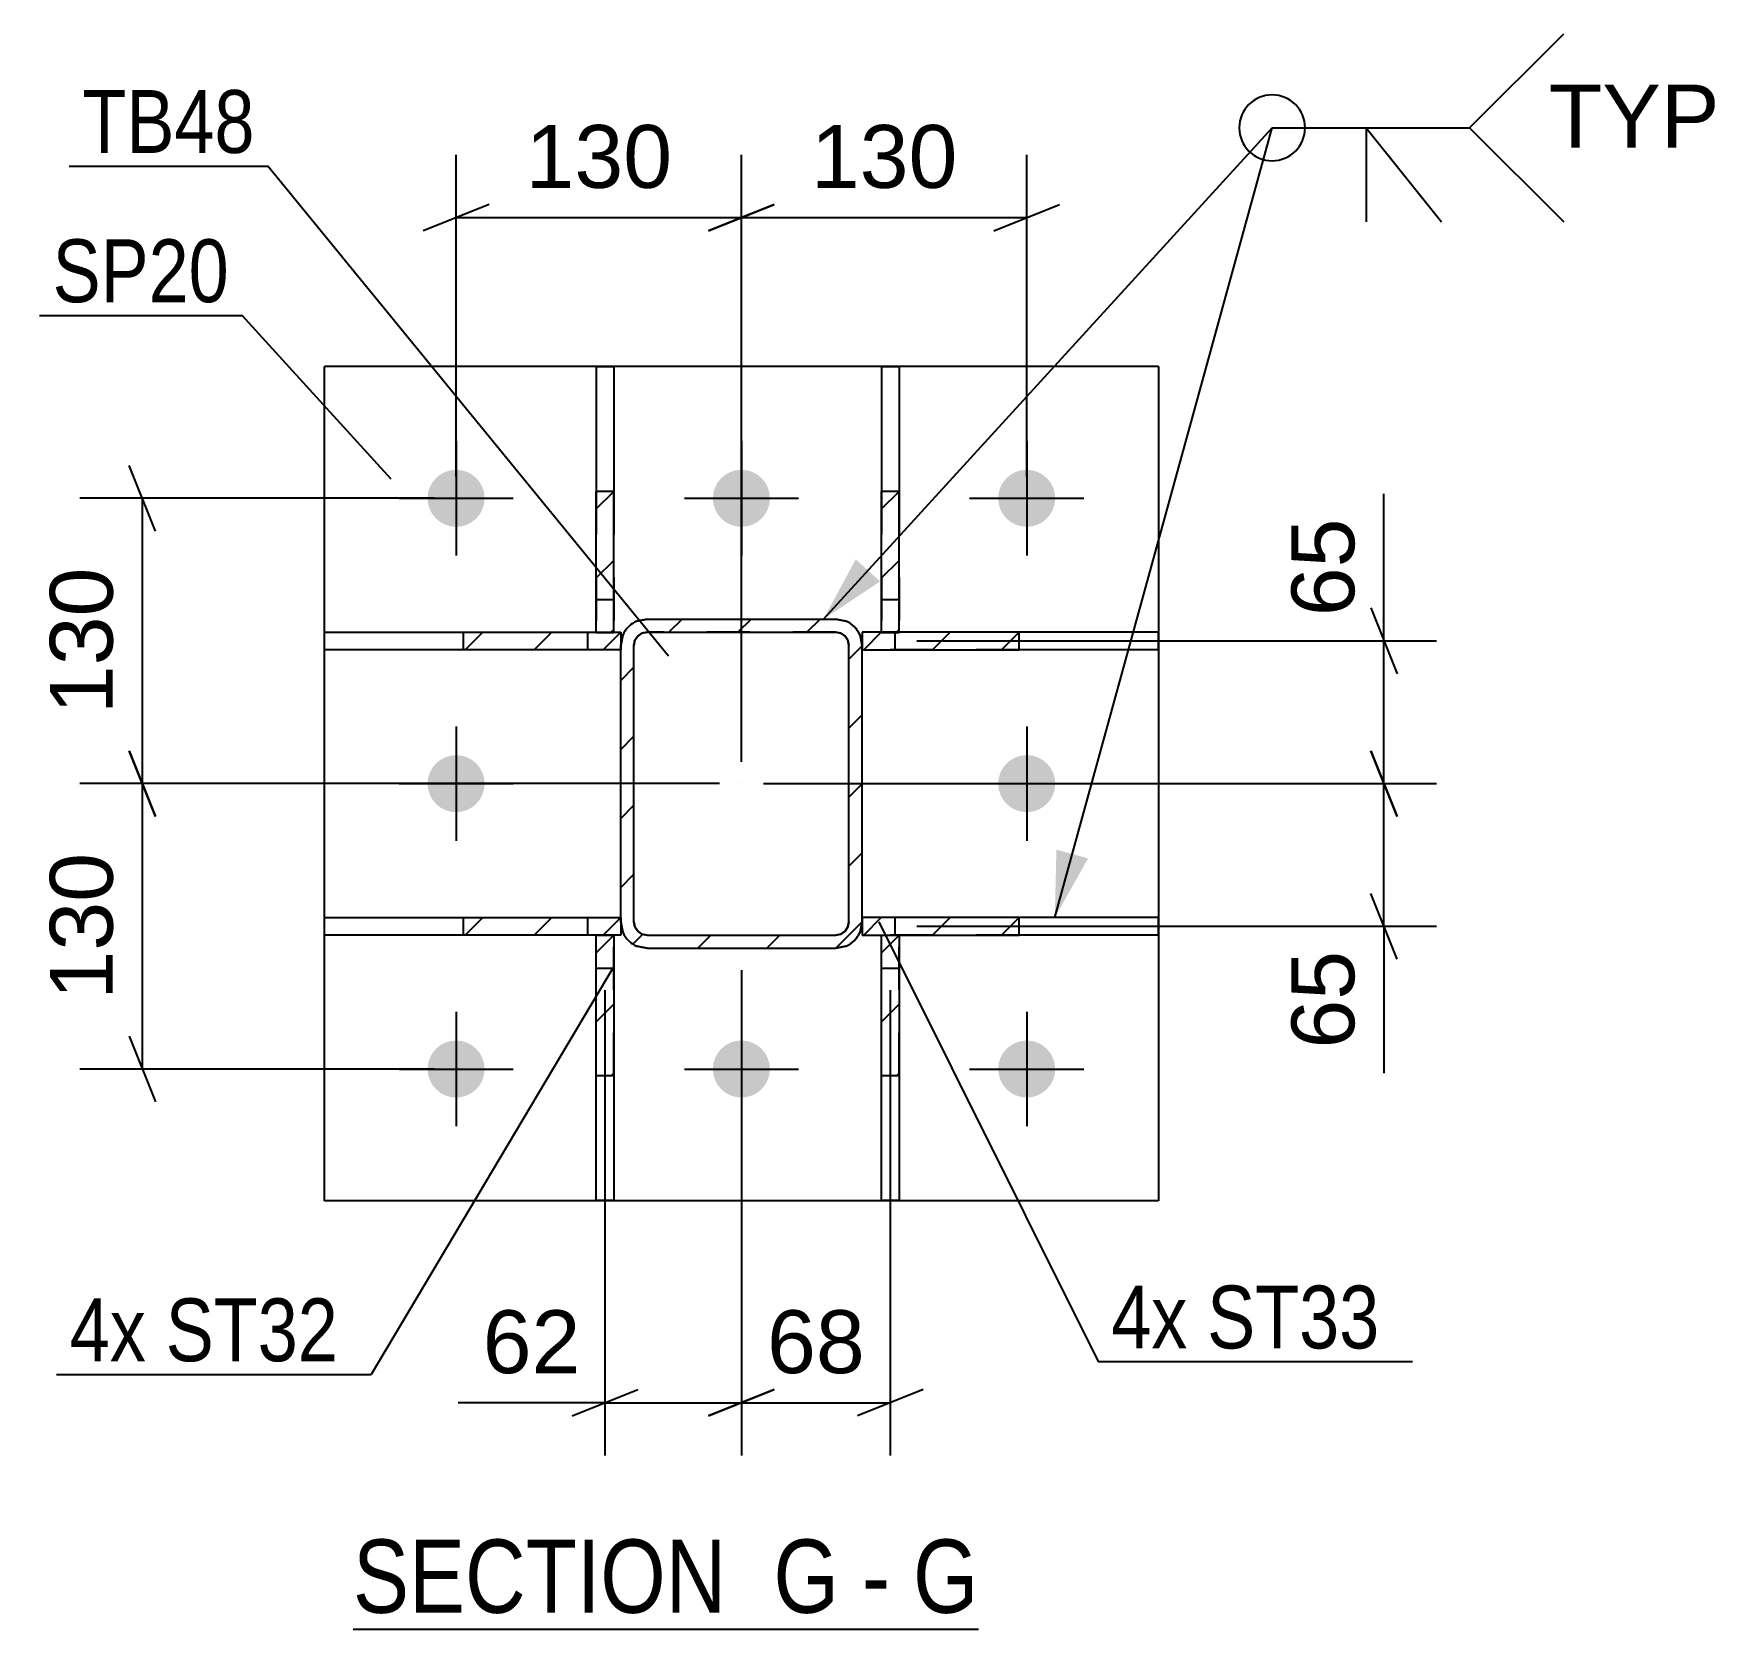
# Model space of a CAD drawing. Header units: millimetres. Extents: x 0 to 841, y 0 to 594.
# Drawn here: x 277.5 to 354.3, y 110 to 182.6 of the extents above; entities that cross this region are included whole.
import ezdxf

# ---------------------------------------------------------------- set-up
doc = ezdxf.new("R2010")
doc.units = ezdxf.units.MM
doc.linetypes.add('DXK_LINE_DOT2', pattern=[3.9198, 1.9599, -1.9599])
doc.linetypes.add('DXK_LINE_DOT3', pattern=[5.9187, 2.979, -0.9799, 0.9799, -0.9799])
doc.styles.add('Arial', font='ARIAL.TTF', dxfattribs={"height": 0.2})
doc.styles.add('Arial Narrow', font='ARIALN.TTF', dxfattribs={"height": 0.2})

# ---------------------------------------------------------------- blocks, each defined once
blk = doc.blocks.new('Unknown-318886728-18 - 6478')
at = {"color": 6, "linetype": 'Continuous'}
blk.add_line((292.04, 109.954), (320.541, 109.954), dxfattribs=at)
at = {"color": 0, "linetype": 'Continuous'}
for points in [[(310.148, 110.704), (310.148, 114.204), (292.04, 114.204), (292.04, 110.704)], [(314.182, 110.704), (314.182, 114.204), (311.198, 114.204), (311.198, 110.704)], [(316.507, 110.704), (316.507, 114.204), (315.232, 114.204), (315.232, 110.704)], [(320.541, 110.704), (320.541, 114.204), (317.557, 114.204), (317.557, 110.704)]]:
    blk.add_wipeout(points, dxfattribs=at)
at = {"color": 7, "linetype": 'Continuous', "style": 'Arial Narrow'}
for s, height, p in [('SECTION ', 3.3405, (292.04, 110.704)), ('G', 3.34, (311.198, 110.704)), ('G', 3.34, (317.557, 110.704)), ('-', 3.34, (315.232, 110.704))]:
    blk.add_text(s, height=height, dxfattribs=at).set_placement(p)
blk = doc.blocks.new('Part-318886728-6617 - 6478')
at = {"color": 2, "linetype": 'Continuous'}
for p, q in [((328.737, 167.478), (290.737, 167.478)), ((290.737, 129.478), (290.737, 167.478)), ((328.737, 167.478), (328.737, 129.478)), ((328.737, 129.478), (290.737, 129.478))]:
    blk.add_line(p, q, dxfattribs=at)
blk = doc.blocks.new('Part-318886728-6553 - 6478')
at = {"linetype": 'Continuous'}
h = blk.add_hatch(dxfattribs=at)
h.set_pattern_fill('', scale=0.7, style=0, pattern_type=0)
h.set_pattern_definition([(45, (303.9211, 141.5703), (-1.57154, 1.57154), [])])
h.paths.add_polyline_path([(303.921, 135.161), (303.921, 141.57), (303.121, 141.57), (303.121, 135.161)])
at = {"color": 7, "linetype": 'DXK_LINE_DOT2'}
for p, q in [((303.121, 135.161), (303.121, 141.57)), ((303.121, 141.57), (303.921, 141.57)), ((303.921, 135.161), (303.921, 141.57)), ((303.121, 140.07), (303.921, 140.07))]:
    blk.add_line(p, q, dxfattribs=at)
at = {"color": 2, "linetype": 'Continuous'}
for p, q in [((303.121, 135.161), (303.121, 141.57)), ((303.121, 141.57), (303.921, 141.57)), ((303.921, 141.57), (303.921, 135.161)), ((303.121, 129.481), (303.121, 135.161)), ((303.921, 135.161), (303.121, 135.161)), ((303.921, 135.161), (303.921, 129.481)), ((303.921, 129.481), (303.121, 129.481))]:
    blk.add_line(p, q, dxfattribs=at)
blk = doc.blocks.new('Part-318886728-6563 - 6478')
at = {"linetype": 'Continuous'}
h = blk.add_hatch(dxfattribs=at)
h.set_pattern_fill('', scale=0.7, style=0, pattern_type=0)
h.set_pattern_definition([(45, (303.9217, 161.791), (-1.57154, 1.57154), [])])
h.paths.add_polyline_path([(303.922, 155.371), (303.922, 161.791), (303.122, 161.791), (303.122, 155.371)])
at = {"color": 2, "linetype": 'Continuous'}
for p, q in [((303.121, 167.481), (303.122, 161.791)), ((303.121, 167.481), (303.921, 167.481)), ((303.921, 167.481), (303.922, 161.791)), ((303.122, 155.371), (303.122, 161.791)), ((303.922, 161.791), (303.122, 161.791)), ((303.922, 155.371), (303.922, 161.791)), ((303.122, 155.371), (303.922, 155.371))]:
    blk.add_line(p, q, dxfattribs=at)
at = {"color": 7, "linetype": 'DXK_LINE_DOT2'}
for p, q in [((303.122, 161.791), (303.122, 155.371)), ((303.922, 161.791), (303.922, 155.371)), ((303.122, 156.871), (303.922, 156.871)), ((303.122, 155.371), (303.922, 155.371))]:
    blk.add_line(p, q, dxfattribs=at)
blk = doc.blocks.new('Part-318886728-6543 - 6478')
at = {"linetype": 'Continuous'}
h = blk.add_hatch(dxfattribs=at)
h.set_pattern_fill('', scale=0.7, style=0, pattern_type=0)
h.set_pattern_definition([(45, (315.2368, 142.178), (-1.57154, 1.57154), [])])
h.paths.add_polyline_path([(315.145, 141.719), (315.237, 142.178), (315.237, 154.778), (315.145, 155.237), (314.885, 155.627), (314.496, 155.887), (314.037, 155.978), (305.437, 155.978), (304.978, 155.887), (304.588, 155.627), (304.328, 155.237), (304.237, 154.778), (304.237, 142.178), (304.328, 141.719), (304.588, 141.33), (304.978, 141.069), (305.437, 140.978), (314.037, 140.978), (314.496, 141.069), (314.885, 141.33)])
h.paths.add_polyline_path([(314.266, 141.624), (314.037, 141.578), (305.437, 141.578), (305.207, 141.624), (305.013, 141.754), (304.882, 141.948), (304.837, 142.178), (304.837, 154.778), (304.882, 155.008), (305.013, 155.202), (305.207, 155.332), (305.437, 155.378), (314.037, 155.378), (314.266, 155.332), (314.461, 155.202), (314.591, 155.008), (314.637, 154.778), (314.637, 142.178), (314.591, 141.948), (314.461, 141.754)])
at = {"color": 7, "linetype": 'DXK_LINE_DOT2'}
for p, q in [((304.978, 155.887), (305.437, 155.978)), ((305.437, 155.978), (314.037, 155.978)), ((314.037, 155.978), (314.496, 155.887)), ((304.237, 154.778), (304.328, 155.237)), ((305.013, 155.202), (304.882, 155.008)), ((305.207, 155.332), (305.013, 155.202)), ((305.437, 155.378), (305.207, 155.332)), ((314.037, 155.378), (305.437, 155.378)), ((314.266, 155.332), (314.037, 155.378)), ((314.461, 155.202), (314.266, 155.332)), ((314.591, 155.008), (314.461, 155.202)), ((315.145, 155.237), (315.237, 154.778)), ((304.237, 142.178), (304.237, 154.778)), ((304.882, 155.008), (304.837, 154.778)), ((304.837, 142.178), (304.837, 154.778)), ((314.637, 154.778), (314.591, 155.008)), ((314.637, 142.178), (314.637, 154.778)), ((315.237, 142.178), (315.237, 154.778)), ((304.328, 141.719), (304.237, 142.178)), ((304.837, 142.178), (304.882, 141.948)), ((314.591, 141.948), (314.637, 142.178)), ((315.237, 142.178), (315.145, 141.719)), ((304.882, 141.948), (305.013, 141.754)), ((305.013, 141.754), (305.207, 141.624)), ((305.207, 141.624), (305.437, 141.578)), ((305.437, 141.578), (314.037, 141.578)), ((314.037, 141.578), (314.266, 141.624)), ((314.266, 141.624), (314.461, 141.754)), ((314.461, 141.754), (314.591, 141.948)), ((305.437, 140.978), (304.978, 141.069)), ((305.437, 140.978), (314.037, 140.978)), ((314.496, 141.069), (314.037, 140.978))]:
    blk.add_line(p, q, dxfattribs=at)
at = {"color": 2, "linetype": 'Continuous'}
for p, q in [((305.437, 155.978), (304.978, 155.887)), ((305.437, 155.978), (314.037, 155.978)), ((314.496, 155.887), (314.037, 155.978)), ((304.328, 155.237), (304.237, 154.778)), ((304.882, 155.008), (305.013, 155.202)), ((305.013, 155.202), (305.207, 155.332)), ((305.207, 155.332), (305.437, 155.378)), ((305.437, 155.378), (314.037, 155.378)), ((314.037, 155.378), (314.266, 155.332)), ((314.266, 155.332), (314.461, 155.202)), ((314.461, 155.202), (314.591, 155.008)), ((315.237, 154.778), (315.145, 155.237)), ((304.237, 142.178), (304.237, 154.778)), ((304.837, 154.778), (304.882, 155.008)), ((304.837, 142.178), (304.837, 154.778)), ((314.591, 155.008), (314.637, 154.778)), ((314.637, 142.178), (314.637, 154.778)), ((315.237, 142.178), (315.237, 154.778)), ((304.237, 142.178), (304.328, 141.719)), ((304.882, 141.948), (304.837, 142.178)), ((314.637, 142.178), (314.591, 141.948)), ((315.145, 141.719), (315.237, 142.178)), ((305.013, 141.754), (304.882, 141.948)), ((305.207, 141.624), (305.013, 141.754)), ((305.437, 141.578), (305.207, 141.624)), ((305.437, 141.578), (314.037, 141.578)), ((314.266, 141.624), (314.037, 141.578)), ((314.461, 141.754), (314.266, 141.624)), ((314.591, 141.948), (314.461, 141.754)), ((304.978, 141.069), (305.437, 140.978)), ((305.437, 140.978), (314.037, 140.978)), ((314.037, 140.978), (314.496, 141.069))]:
    blk.add_line(p, q, dxfattribs=at)
at = {"color": 7, "linetype": 'DXK_LINE_DOT3'}
blk.add_line((309.737, 148.478), (309.737, 148.478), dxfattribs=at)
at = {"color": 7, "linetype": 'DXK_LINE_DOT2'}
for centre, start, end in [((305.437, 154.778), 112.49999, 157.49999), ((314.037, 154.778), 22.49999, 67.49999), ((305.437, 142.178), 202.49999, 247.49999), ((314.037, 142.178), 292.49999, 337.49999)]:
    blk.add_arc(centre, 1.2, start, end, dxfattribs=at)
at = {"color": 2, "linetype": 'Continuous'}
for centre, start, end in [((305.437, 154.778), 112.49999, 157.49999), ((314.037, 154.778), 22.49999, 67.49999), ((305.437, 142.178), 202.49999, 247.49999), ((314.037, 142.178), 292.49999, 337.49999)]:
    blk.add_arc(centre, 1.2, start, end, dxfattribs=at)
blk = doc.blocks.new('Part-318886728-6548 - 6478')
at = {"linetype": 'Continuous'}
h = blk.add_hatch(dxfattribs=at)
h.set_pattern_fill('', scale=0.7, style=0, pattern_type=0)
h.set_pattern_definition([(45, (316.9206, 141.5703), (-1.57154, 1.57154), [])])
h.paths.add_polyline_path([(316.921, 135.161), (316.921, 141.57), (316.121, 141.57), (316.121, 135.161)])
at = {"color": 7, "linetype": 'DXK_LINE_DOT2'}
for p, q in [((316.121, 135.161), (316.121, 141.57)), ((316.121, 141.57), (316.921, 141.57)), ((316.921, 135.161), (316.921, 141.57)), ((316.121, 140.07), (316.921, 140.07))]:
    blk.add_line(p, q, dxfattribs=at)
at = {"color": 2, "linetype": 'Continuous'}
for p, q in [((316.121, 135.161), (316.121, 141.57)), ((316.121, 141.57), (316.921, 141.57)), ((316.921, 141.57), (316.921, 135.161)), ((316.121, 129.481), (316.121, 135.161)), ((316.921, 135.161), (316.121, 135.161)), ((316.921, 135.161), (316.921, 129.481)), ((316.921, 129.481), (316.121, 129.481))]:
    blk.add_line(p, q, dxfattribs=at)
blk = doc.blocks.new('Part-318886728-6558 - 6478')
at = {"linetype": 'Continuous'}
h = blk.add_hatch(dxfattribs=at)
h.set_pattern_fill('', scale=0.7, style=0, pattern_type=0)
h.set_pattern_definition([(45, (316.921, 161.791), (-1.57154, 1.57154), [])])
h.paths.add_polyline_path([(316.921, 155.371), (316.921, 161.791), (316.121, 161.791), (316.121, 155.371)])
at = {"color": 2, "linetype": 'Continuous'}
for p, q in [((316.121, 167.481), (316.121, 161.791)), ((316.121, 167.481), (316.921, 167.481)), ((316.921, 167.481), (316.921, 161.791)), ((316.121, 155.371), (316.121, 161.791)), ((316.921, 161.791), (316.121, 161.791)), ((316.921, 155.371), (316.921, 161.791)), ((316.121, 155.371), (316.921, 155.371))]:
    blk.add_line(p, q, dxfattribs=at)
at = {"color": 7, "linetype": 'DXK_LINE_DOT2'}
for p, q in [((316.121, 161.791), (316.121, 155.371)), ((316.921, 161.791), (316.921, 155.371)), ((316.121, 156.871), (316.921, 156.871)), ((316.121, 155.371), (316.921, 155.371))]:
    blk.add_line(p, q, dxfattribs=at)
blk = doc.blocks.new('Part-318886728-6592 - 6478')
at = {"linetype": 'Continuous'}
h = blk.add_hatch(dxfattribs=at)
h.set_pattern_fill('', scale=0.7, style=0, pattern_type=0)
h.set_pattern_definition([(45, (304.2367, 142.3809), (-1.57154, 1.57154), [])])
h.paths.add_polyline_path([(304.237, 141.581), (304.237, 142.381), (297.08, 142.381), (297.08, 141.581)])
at = {"color": 2, "linetype": 'Continuous'}
for p, q in [((290.737, 141.581), (290.737, 142.381)), ((290.737, 142.381), (297.08, 142.381)), ((297.08, 142.381), (304.237, 142.381)), ((297.08, 141.581), (297.08, 142.381)), ((304.237, 142.381), (304.237, 141.581)), ((297.08, 141.581), (290.737, 141.581)), ((304.237, 141.581), (297.08, 141.581))]:
    blk.add_line(p, q, dxfattribs=at)
at = {"color": 7, "linetype": 'DXK_LINE_DOT2'}
for p, q in [((297.08, 142.381), (304.237, 142.381)), ((302.737, 141.581), (302.737, 142.381)), ((304.237, 142.381), (304.237, 141.581)), ((304.237, 141.581), (297.08, 141.581))]:
    blk.add_line(p, q, dxfattribs=at)
blk = doc.blocks.new('Part-318886728-6597 - 6478')
at = {"linetype": 'Continuous'}
h = blk.add_hatch(dxfattribs=at)
h.set_pattern_fill('', scale=0.7, style=0, pattern_type=0)
h.set_pattern_definition([(45, (304.2367, 155.3809), (-1.57154, 1.57154), [])])
h.paths.add_polyline_path([(304.237, 154.581), (304.237, 155.381), (297.08, 155.381), (297.08, 154.581)])
at = {"color": 2, "linetype": 'Continuous'}
for p, q in [((290.737, 154.581), (290.737, 155.381)), ((290.737, 155.381), (297.08, 155.381)), ((297.08, 155.381), (304.237, 155.381)), ((297.08, 154.581), (297.08, 155.381)), ((304.237, 155.381), (304.237, 154.581)), ((297.08, 154.581), (290.737, 154.581)), ((304.237, 154.581), (297.08, 154.581))]:
    blk.add_line(p, q, dxfattribs=at)
at = {"color": 7, "linetype": 'DXK_LINE_DOT2'}
for p, q in [((297.08, 155.381), (304.237, 155.381)), ((302.737, 154.581), (302.737, 155.381)), ((304.237, 155.381), (304.237, 154.581)), ((304.237, 154.581), (297.08, 154.581))]:
    blk.add_line(p, q, dxfattribs=at)
blk = doc.blocks.new('Part-318886728-6602 - 6478')
at = {"linetype": 'Continuous'}
h = blk.add_hatch(dxfattribs=at)
h.set_pattern_fill('', scale=0.7, style=0, pattern_type=0)
h.set_pattern_definition([(45, (322.394, 142.3806), (-1.57154, 1.57154), [])])
h.paths.add_polyline_path([(322.394, 141.581), (322.394, 142.381), (315.237, 142.381), (315.237, 141.581)])
at = {"color": 7, "linetype": 'DXK_LINE_DOT2'}
for p, q in [((322.394, 142.381), (315.237, 142.381)), ((315.237, 142.381), (315.237, 141.581)), ((316.737, 141.581), (316.737, 142.381)), ((322.394, 141.581), (315.237, 141.581))]:
    blk.add_line(p, q, dxfattribs=at)
at = {"color": 2, "linetype": 'Continuous'}
for p, q in [((322.394, 142.381), (315.237, 142.381)), ((315.237, 142.381), (315.237, 141.581)), ((328.737, 142.381), (322.394, 142.381)), ((322.394, 141.581), (322.394, 142.381)), ((328.737, 141.581), (328.737, 142.381)), ((315.237, 141.581), (322.394, 141.581)), ((328.737, 141.581), (322.394, 141.581))]:
    blk.add_line(p, q, dxfattribs=at)
blk = doc.blocks.new('Part-318886728-6623 - 6478')
at = {"linetype": 'Continuous'}
h = blk.add_hatch(dxfattribs=at)
h.set_pattern_fill('', scale=0.7, style=0, pattern_type=0)
h.set_pattern_definition([(45, (322.394, 155.3806), (-1.57154, 1.57154), [])])
h.paths.add_polyline_path([(322.394, 154.581), (322.394, 155.381), (315.237, 155.381), (315.237, 154.581)])
at = {"color": 7, "linetype": 'DXK_LINE_DOT2'}
for p, q in [((322.394, 155.381), (315.237, 155.381)), ((315.237, 155.381), (315.237, 154.581)), ((316.737, 154.581), (316.737, 155.381)), ((322.394, 154.581), (315.237, 154.581))]:
    blk.add_line(p, q, dxfattribs=at)
at = {"color": 2, "linetype": 'Continuous'}
for p, q in [((322.394, 155.381), (315.237, 155.381)), ((315.237, 155.381), (315.237, 154.581)), ((328.737, 155.381), (322.394, 155.381)), ((322.394, 154.581), (322.394, 155.381)), ((328.737, 154.581), (328.737, 155.381)), ((315.237, 154.581), (322.394, 154.581)), ((328.737, 154.581), (322.394, 154.581))]:
    blk.add_line(p, q, dxfattribs=at)
blk = doc.blocks.new('Bolt-318886728-6655 - 6478')
at = {"linetype": 'Continuous'}
for points in [[(298.037, 161.478, -1), (295.437, 161.478, -1)], [(311.037, 161.478, -1), (308.437, 161.478, -1)], [(324.037, 161.478, -1), (321.437, 161.478, -1)], [(298.037, 148.478, -1), (295.437, 148.478, -1)], [(324.037, 148.478, -1), (321.437, 148.478, -1)], [(298.037, 135.478, -1), (295.437, 135.478, -1)], [(311.037, 135.478, -1), (308.437, 135.478, -1)], [(324.037, 135.478, -1), (321.437, 135.478, -1)]]:
    blk.add_hatch(color=1, dxfattribs=at).paths.add_polyline_path(points)
at = {"color": 1, "linetype": 'Continuous'}
for p, q in [((296.737, 164.078), (296.737, 158.878)), ((309.737, 164.078), (309.737, 158.878)), ((322.737, 164.078), (322.737, 158.878)), ((294.137, 161.478), (299.337, 161.478)), ((307.137, 161.478), (312.337, 161.478)), ((320.137, 161.478), (325.337, 161.478)), ((296.737, 151.078), (296.737, 145.878)), ((322.737, 151.078), (322.737, 145.878)), ((294.137, 148.478), (299.337, 148.478)), ((320.137, 148.478), (325.337, 148.478)), ((296.737, 138.078), (296.737, 132.878)), ((309.737, 138.078), (309.737, 132.878)), ((322.737, 138.078), (322.737, 132.878)), ((294.137, 135.478), (299.337, 135.478)), ((307.137, 135.478), (312.337, 135.478)), ((320.137, 135.478), (325.337, 135.478))]:
    blk.add_line(p, q, dxfattribs=at)
blk = doc.blocks.new('StraightDimension-318886728-6730 - 6478')
at = {"color": 7, "linetype": 'Continuous'}
for p, q in [((309.737, 139.978), (309.737, 117.872)), ((316.521, 139.07), (316.521, 117.872)), ((308.237, 119.672), (311.237, 120.872)), ((318.021, 120.872), (315.021, 119.672)), ((309.737, 120.272), (316.521, 120.272))]:
    blk.add_line(p, q, dxfattribs=at)
at = {"color": 0}
blk.add_wipeout([(315.952, 121.022), (315.952, 125.222), (310.305, 125.222), (310.305, 121.022)], dxfattribs=at)
at = {"color": 3, "style": 'Arial'}
blk.add_text('68', height=2.8652, dxfattribs=at).set_placement((310.905, 121.622))
blk = doc.blocks.new('StraightDimension-318886728-6708 - 6478')
at = {"color": 7, "linetype": 'Continuous'}
for p, q in [((283.041, 146.978), (281.841, 149.978)), ((308.737, 148.478), (279.591, 148.478)), ((282.441, 135.478), (282.441, 148.478)), ((281.841, 136.978), (283.041, 133.978)), ((295.737, 135.478), (279.591, 135.478))]:
    blk.add_line(p, q, dxfattribs=at)
at = {"color": 0}
blk.add_wipeout([(281.69, 145.913), (277.49, 145.913), (277.491, 138.043), (281.691, 138.043)], dxfattribs=at)
at = {"color": 3, "style": 'Arial'}
blk.add_text('130', height=2.8652, rotation=90.00021, dxfattribs=at).set_placement((281.091, 138.643))
blk = doc.blocks.new('StraightDimension-318886728-6725 - 6478')
at = {"color": 7, "linetype": 'Continuous'}
for p, q in [((309.737, 139.978), (309.737, 117.872)), ((303.521, 139.07), (303.521, 117.872)), ((302.021, 119.672), (305.021, 120.872)), ((311.237, 120.872), (308.237, 119.672)), ((303.521, 120.272), (296.824, 120.272)), ((303.521, 120.272), (296.824, 120.272)), ((303.521, 120.272), (309.737, 120.272))]:
    blk.add_line(p, q, dxfattribs=at)
at = {"color": 0}
blk.add_wipeout([(302.996, 121.022), (302.996, 125.222), (297.349, 125.222), (297.349, 121.022)], dxfattribs=at)
at = {"color": 3, "style": 'Arial'}
blk.add_text('62', height=2.8652, dxfattribs=at).set_placement((297.949, 121.622))
blk = doc.blocks.new('StraightDimension-318886728-6692 - 6478')
at = {"color": 7, "linetype": 'Continuous'}
for p, q in [((283.041, 159.978), (281.841, 162.978)), ((295.737, 161.478), (279.591, 161.478)), ((282.441, 148.478), (282.441, 161.478)), ((281.841, 149.978), (283.041, 146.978)), ((308.737, 148.478), (279.591, 148.478))]:
    blk.add_line(p, q, dxfattribs=at)
at = {"color": 0}
blk.add_wipeout([(281.69, 158.914), (277.49, 158.913), (277.491, 151.043), (281.691, 151.043)], dxfattribs=at)
at = {"color": 3, "style": 'Arial'}
blk.add_text('130', height=2.8652, rotation=90.00021, dxfattribs=at).set_placement((281.091, 151.643))
blk = doc.blocks.new('StraightDimension-318886728-6736 - 6478')
at = {"color": 7, "linetype": 'Continuous'}
for p, q in [((339.014, 154.981), (339.014, 161.678)), ((339.014, 154.981), (339.014, 161.678)), ((338.414, 156.481), (339.614, 153.481)), ((317.737, 154.981), (341.414, 154.981)), ((339.014, 148.478), (339.014, 154.981)), ((339.614, 146.978), (338.414, 149.978)), ((310.737, 148.478), (341.414, 148.478))]:
    blk.add_line(p, q, dxfattribs=at)
at = {"color": 0}
blk.add_wipeout([(338.264, 161.153), (334.064, 161.153), (334.064, 155.506), (338.264, 155.506)], dxfattribs=at)
at = {"color": 3, "style": 'Arial'}
blk.add_text('65', height=2.8652, rotation=90.00021, dxfattribs=at).set_placement((337.664, 156.106))
blk = doc.blocks.new('StraightDimension-318886728-6748 - 6478')
at = {"color": 7, "linetype": 'Continuous'}
for p, q in [((338.414, 149.978), (339.614, 146.978)), ((310.737, 148.478), (341.414, 148.478)), ((339.014, 141.981), (339.014, 148.478)), ((339.614, 140.481), (338.414, 143.481)), ((317.737, 141.981), (341.414, 141.981)), ((339.014, 141.981), (339.014, 135.283)), ((339.014, 141.981), (339.014, 135.283))]:
    blk.add_line(p, q, dxfattribs=at)
at = {"color": 0}
blk.add_wipeout([(338.264, 141.456), (334.064, 141.456), (334.064, 135.808), (338.264, 135.808)], dxfattribs=at)
at = {"color": 3, "style": 'Arial'}
blk.add_text('65', height=2.8652, rotation=90.00021, dxfattribs=at).set_placement((337.664, 136.408))
blk = doc.blocks.new('StraightDimension-318886728-6761 - 6478')
at = {"color": 7, "linetype": 'Continuous'}
for p, q in [((296.737, 162.478), (296.737, 177.118)), ((309.737, 149.478), (309.737, 177.118)), ((298.237, 174.868), (295.237, 173.668)), ((308.237, 173.668), (311.237, 174.868)), ((296.737, 174.268), (309.737, 174.268))]:
    blk.add_line(p, q, dxfattribs=at)
at = {"color": 0}
blk.add_wipeout([(307.172, 175.018), (307.172, 179.218), (299.301, 179.218), (299.301, 175.018)], dxfattribs=at)
at = {"color": 3, "style": 'Arial'}
blk.add_text('130', height=2.8652, dxfattribs=at).set_placement((299.901, 175.618))
blk = doc.blocks.new('StraightDimension-318886728-6777 - 6478')
at = {"color": 7, "linetype": 'Continuous'}
for p, q in [((309.737, 149.478), (309.737, 177.118)), ((322.737, 162.478), (322.737, 177.118)), ((311.237, 174.868), (308.237, 173.668)), ((321.237, 173.668), (324.237, 174.868)), ((309.737, 174.268), (322.737, 174.268))]:
    blk.add_line(p, q, dxfattribs=at)
at = {"color": 0}
blk.add_wipeout([(320.172, 175.018), (320.172, 179.218), (312.301, 179.218), (312.301, 175.018)], dxfattribs=at)
at = {"color": 3, "style": 'Arial'}
blk.add_text('130', height=2.8652, dxfattribs=at).set_placement((312.901, 175.618))
blk = doc.blocks.new('Mark-318886728-6539 - 6478')
at = {"color": 30, "linetype": 'Continuous'}
for p in [(279.111, 176.611), (306.421, 154.28)]:
    blk.add_line(p, (288.165, 176.611), dxfattribs=at)
at = {"color": 0}
blk.add_wipeout([(287.565, 177.211), (287.565, 180.211), (279.711, 180.211), (279.711, 177.211)], dxfattribs=at)
blk.add_wipeout([(287.565, 177.211), (287.565, 180.211), (279.711, 180.211), (279.711, 177.211)], dxfattribs=at)
at = {"color": 3, "style": 'Arial Narrow'}
blk.add_text('TB48', height=2.8633, dxfattribs=at).set_placement((279.711, 177.211))
blk = doc.blocks.new('Mark-318886728-6613 - 6478')
at = {"color": 30, "linetype": 'Continuous'}
for p in [(277.752, 169.811), (293.783, 162.347)]:
    blk.add_line(p, (286.991, 169.811), dxfattribs=at)
at = {"color": 0}
blk.add_wipeout([(286.391, 170.411), (286.391, 173.411), (278.352, 173.411), (278.352, 170.411)], dxfattribs=at)
blk.add_wipeout([(286.391, 170.411), (286.391, 173.411), (278.352, 173.411), (278.352, 170.411)], dxfattribs=at)
at = {"color": 3, "style": 'Arial Narrow'}
blk.add_text('SP20', height=2.8633, dxfattribs=at).set_placement((278.352, 170.411))
blk = doc.blocks.new('MarkSet-318886728-6842 - 6478')
at = {"color": 30, "linetype": 'Continuous'}
for p in [(303.921, 140.153), (278.536, 121.564)]:
    blk.add_line(p, (292.862, 121.564), dxfattribs=at)
at = {"color": 0}
for points in [[(282.608, 122.164), (282.608, 125.164), (279.136, 125.164), (279.136, 122.164)], [(291.362, 122.164), (291.362, 125.164), (283.508, 125.164), (283.508, 122.164)]]:
    blk.add_wipeout(points, dxfattribs=at)
for points in [[(282.608, 122.164), (282.608, 125.164), (279.136, 125.164), (279.136, 122.164)], [(291.362, 122.164), (291.362, 125.164), (283.508, 125.164), (283.508, 122.164)]]:
    blk.add_wipeout(points, dxfattribs=at)
at = {"color": 3, "style": 'Arial Narrow'}
for s, p in [('4x', (279.136, 122.164)), ('ST32', (283.508, 122.164))]:
    blk.add_text(s, height=2.8633, dxfattribs=at).set_placement(p)
blk = doc.blocks.new('WeldMark-318886728-6793 - 6478')
at = {"linetype": 'Continuous'}
for points in [[(316.055, 157.687), (313.478, 155.978), (314.948, 158.699)], [(325.536, 145.074), (324.017, 142.381), (324.09, 145.472)]]:
    blk.add_hatch(color=30, dxfattribs=at).paths.add_polyline_path(points)
at = {"color": 30, "linetype": 'Continuous'}
for p, q in [((313.478, 155.978), (333.919, 178.357)), ((324.017, 142.381), (333.919, 178.357)), ((333.919, 178.357), (342.919, 178.357))]:
    blk.add_line(p, q, dxfattribs=at)
at = {"color": 3, "linetype": 'Continuous'}
for q in [(341.634, 174.071), (338.205, 174.071)]:
    blk.add_line((338.205, 178.357), q, dxfattribs=at)
for start, end in [(90, 270), (270, 90)]:
    blk.add_arc((333.919, 178.357), 1.5, start, end, dxfattribs=at)
at = {"color": 0, "linetype": 'Continuous'}
blk.add_wipeout([(354.295, 177.457), (354.295, 180.457), (346.519, 180.457), (346.519, 177.457)], dxfattribs=at)
blk.add_wipeout([(354.295, 177.457), (354.295, 180.457), (346.519, 180.457), (346.519, 177.457)], dxfattribs=at)
at = {"color": 3, "linetype": 'Continuous'}
for q in [(347.205, 182.643), (347.205, 174.071)]:
    blk.add_line((342.919, 178.357), q, dxfattribs=at)
at = {"color": 3, "linetype": 'Continuous', "style": 'Arial'}
blk.add_text('TYP', height=2.8652, dxfattribs=at).set_placement((346.519, 177.457))
blk = doc.blocks.new('MarkSet-318886728-6872 - 6478')
at = {"color": 30, "linetype": 'Continuous'}
for p, q in [((315.995, 142.182), (325.99, 122.149)), ((325.99, 122.149), (340.316, 122.149))]:
    blk.add_line(p, q, dxfattribs=at)
at = {"color": 0}
for points in [[(330.061, 122.749), (330.061, 125.749), (326.59, 125.749), (326.59, 122.749)], [(338.816, 122.749), (338.816, 125.749), (330.961, 125.749), (330.961, 122.749)]]:
    blk.add_wipeout(points, dxfattribs=at)
for points in [[(330.061, 122.749), (330.061, 125.749), (326.59, 125.749), (326.59, 122.749)], [(338.816, 122.749), (338.816, 125.749), (330.961, 125.749), (330.961, 122.749)]]:
    blk.add_wipeout(points, dxfattribs=at)
at = {"color": 3, "style": 'Arial Narrow'}
for s, p in [('4x', (326.59, 122.749)), ('ST33', (330.961, 122.749))]:
    blk.add_text(s, height=2.8633, dxfattribs=at).set_placement(p)

msp = doc.modelspace()

# ---------------------------------------------------------------- block references
for name in ['Part-318886728-6617 - 6478', 'Part-318886728-6563 - 6478', 'Part-318886728-6558 - 6478', 'Bolt-318886728-6655 - 6478', 'Part-318886728-6543 - 6478', 'Part-318886728-6597 - 6478', 'Part-318886728-6623 - 6478', 'Part-318886728-6592 - 6478', 'Part-318886728-6602 - 6478', 'Part-318886728-6553 - 6478', 'Part-318886728-6548 - 6478', 'Unknown-318886728-18 - 6478']:
    msp.add_blockref(name, (0, 0))

# ---------------------------------------------------------------- next in the draw order: block references
for name in ['StraightDimension-318886728-6736 - 6478', 'StraightDimension-318886728-6730 - 6478']:
    msp.add_blockref(name, (0, 0))

# ---------------------------------------------------------------- next in the draw order: block references
msp.add_blockref('StraightDimension-318886728-6708 - 6478', (0, 0))

# ---------------------------------------------------------------- next in the draw order: block references
for name in ['StraightDimension-318886728-6692 - 6478', 'StraightDimension-318886728-6725 - 6478']:
    msp.add_blockref(name, (0, 0))

# ---------------------------------------------------------------- next in the draw order: block references
for name in ['StraightDimension-318886728-6748 - 6478', 'MarkSet-318886728-6842 - 6478']:
    msp.add_blockref(name, (0, 0))

# ---------------------------------------------------------------- next in the draw order: block references
msp.add_blockref('StraightDimension-318886728-6761 - 6478', (0, 0))

# ---------------------------------------------------------------- next in the draw order: block references
for name in ['Mark-318886728-6539 - 6478', 'StraightDimension-318886728-6777 - 6478']:
    msp.add_blockref(name, (0, 0))

# ---------------------------------------------------------------- next in the draw order: block references
for name in ['WeldMark-318886728-6793 - 6478', 'Mark-318886728-6613 - 6478']:
    msp.add_blockref(name, (0, 0))

# ---------------------------------------------------------------- next in the draw order: block references
msp.add_blockref('MarkSet-318886728-6872 - 6478', (0, 0))

doc.saveas('drawing.dxf')
